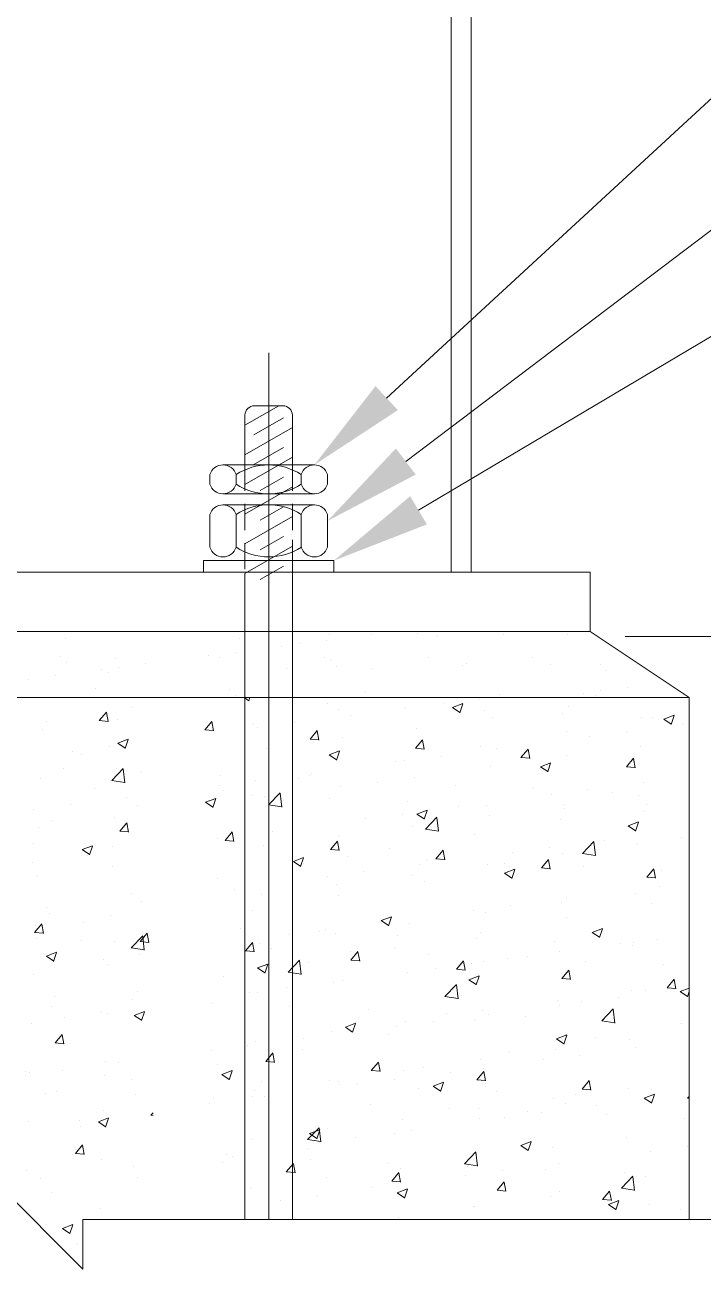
# Model space of a CAD drawing. Header units: millimetres. Extents: x -804366 to 4527364891, y -628569 to 3808979188.
# Drawn here: x -11897.1 to -11732, y 35338.1 to 35641.2 of the extents above; entities that cross this region are included whole.
import ezdxf

# ---------------------------------------------------------------- set-up
doc = ezdxf.new("R2010")
doc.units = ezdxf.units.MM
doc.header["$MEASUREMENT"] = 0
for name, pattern in [('CENTER', [5.08, 3.175, -0.635, 0.635, -0.635]), ('CONTIN', [0, 0, 0]), ('HIDDEN', [9.525, 6.35, -3.175])]:
    doc.linetypes.add(name, pattern=pattern)
doc.layers.get('0').update_dxf_attribs({"linetype": 'CONTIN'})
doc.layers.add('DIM', color=8, linetype='CONTINUOUS')
for name, color, linetype, lineweight in [('H.TEXT', 1, 'CONTINUOUS', 13), ('MAIN', 7, 'CONTINUOUS', 13), ('WORK', 30, 'CENTER', 13)]:
    doc.layers.add(name, color=color, linetype=linetype, lineweight=lineweight)

msp = doc.modelspace()

# ---------------------------------------------------------------- linework, layer by layer
at = {"color": 4, "lineweight": 13}
for p, q in [((-11843.56, 35543.69), (-11835.35, 35548.43)), ((-11843.56, 35536.46), (-11832, 35543.14)), ((-11841.4, 35541.33), (-11834.17, 35545.5)), ((-11841.4, 35534.1), (-11834.17, 35538.27)), ((-11843.56, 35529.24), (-11832, 35535.91)), ((-11839.86, 35527.76), (-11834.17, 35531.05)), ((-11843.56, 35522.01), (-11832, 35528.69)), ((-11843.56, 35514.78), (-11832, 35521.46)), ((-11839.86, 35520.54), (-11834.17, 35523.82)), ((-11839.86, 35513.31), (-11834.17, 35516.6)), ((-11843.56, 35507.56), (-11832, 35514.23)), ((-11839.86, 35506.08), (-11834.17, 35509.37))]:
    msp.add_line(p, q, dxfattribs=at)
at = {"lineweight": 13}
for p, q in [((-11843.56, 35546.12), (-11843.56, 35534.02)), ((-11832, 35546.12), (-11832, 35534.02)), ((-11832, 35515.77), (-11832, 35504.5)), ((-11832, 35515.77), (-11832, 35504.5)), ((-11832, 35515.77), (-11832, 35504.5)), ((-11832, 35515.77), (-11832, 35504.5))]:
    msp.add_line(p, q, dxfattribs=at)
at = {"color": 7, "lineweight": 13}
for p, q in [((-11841.25, 35548.43), (-11834.32, 35548.43)), ((-11829.84, 35531.65), (-11829.84, 35529.34)), ((-11848.91, 35526.97), (-11826.66, 35526.97)), ((-11848.91, 35524.29), (-11826.66, 35524.29)), ((-11821.89, 35510.71), (-11853.68, 35510.71)), ((-11853.68, 35510.71), (-11853.68, 35507.85)), ((-11848.91, 35510.71), (-11826.66, 35510.71)), ((-11821.89, 35510.71), (-11821.89, 35507.85)), ((-11821.89, 35507.85), (-11853.68, 35507.85)), ((-11843.56, 35507.56), (-11843.56, 35350.18)), ((-11832, 35507.56), (-11832, 35350.18))]:
    msp.add_line(p, q, dxfattribs=at)
at = {"color": 4, "linetype": 'HIDDEN', "lineweight": 13}
for p, q in [((-11843.56, 35534.02), (-11843.56, 35507.56)), ((-11832, 35534.02), (-11832, 35507.56))]:
    msp.add_line(p, q, dxfattribs=at)
at = {"lineweight": 9}
for p, q in [((-11759.52, 35493.4), (-12036.98, 35493.4)), ((-11735.43, 35477.34), (-11759.52, 35493.4)), ((-12061.06, 35477.34), (-11735.43, 35477.34)), ((-12061.06, 35477.34), (-11735.43, 35477.34)), ((-11735.43, 35477.34), (-11735.43, 35350.18))]:
    msp.add_line(p, q, dxfattribs=at)
at = {"color": 3, "linetype": 'Continuous', "lineweight": 9, "ltscale": 0.05}
for p, q in [((-11887.14, 35491.64), (-11887.14, 35491.64)), ((-11844.92, 35491.81), (-11844.92, 35491.81)), ((-11823.76, 35491.32), (-11823.76, 35491.32)), ((-11822.89, 35492.61), (-11822.89, 35492.61)), ((-11812.68, 35492.77), (-11812.68, 35492.77)), ((-11808.44, 35493.33), (-11808.44, 35493.33)), ((-11801.54, 35492.88), (-11801.54, 35492.88)), ((-11796.74, 35492.14), (-11796.74, 35492.14)), ((-11780.67, 35492.78), (-11780.67, 35492.78)), ((-11765.12, 35492.8), (-11765.12, 35492.8)), ((-11845.72, 35488.43), (-11845.72, 35488.43)), ((-11834.64, 35489.88), (-11834.64, 35489.88)), ((-11830.39, 35490.44), (-11830.39, 35490.44)), ((-11888.53, 35487.36), (-11888.53, 35487.36)), ((-11887.03, 35485.98), (-11887.03, 35485.98)), ((-11875.09, 35486.97), (-11875.09, 35486.97)), ((-11867.68, 35485.53), (-11867.68, 35485.53)), ((-11852.35, 35487.55), (-11852.35, 35487.55)), ((-11849.69, 35487.02), (-11849.69, 35487.02)), ((-11824.29, 35487.07), (-11824.29, 35487.07)), ((-11822.77, 35486.36), (-11822.77, 35486.36)), ((-11798.88, 35487.11), (-11798.88, 35487.11)), ((-11790.51, 35485.23), (-11790.51, 35485.23)), ((-11789.64, 35485.64), (-11789.64, 35485.64)), ((-11773.48, 35487.16), (-11773.48, 35487.16)), ((-11769.15, 35485.5), (-11769.15, 35485.5)), ((-11757, 35485.36), (-11757, 35485.36)), ((-11748.29, 35485.4), (-11748.29, 35485.4)), ((-11889.64, 35482.64), (-11889.64, 35482.64)), ((-11878.56, 35484.1), (-11878.56, 35484.1)), ((-11876.79, 35483.47), (-11876.79, 35483.47)), ((-11874.31, 35484.66), (-11874.31, 35484.66)), ((-11833.41, 35484.54), (-11833.41, 35484.54)), ((-11821.26, 35484.98), (-11821.26, 35484.98)), ((-11812.54, 35484.44), (-11812.54, 35484.44)), ((-11755.5, 35483.98), (-11755.5, 35483.98)), ((-11896.27, 35481.77), (-11896.27, 35481.77)), ((-11879.93, 35479.48), (-11879.93, 35479.48)), ((-11847.29, 35479.2), (-11847.29, 35479.2)), ((-11757, 35478.98), (-11757, 35478.98)), ((-11750.37, 35479.86), (-11750.37, 35479.86)), ((-11845.79, 35477.82), (-11845.79, 35477.82)), ((-11814.17, 35478.48), (-11814.17, 35478.48)), ((-11781.53, 35478.2), (-11781.53, 35478.2)), ((-11761.25, 35478.43), (-11761.25, 35478.43)), ((-11758.12, 35477.85), (-11758.12, 35477.85)), ((-11748.4, 35477.48), (-11748.4, 35477.48)), ((-11736.77, 35478.13), (-11736.77, 35478.13))]:
    msp.add_line(p, q, dxfattribs=at)
at = {"color": 7, "lineweight": 13}
msp.add_lwpolyline([(-11845.73, 35531.65, 0.745898), (-11852.09, 35531.65), (-11852.09, 35529.34, 0.745898), (-11845.73, 35529.34)], format="xyb", close=True, dxfattribs=at)
msp.add_lwpolyline([(-11848.91, 35534.02), (-11826.66, 35534.02)], dxfattribs=at)
for points in [[(-11845.73, 35531.65, -0.299213), (-11829.84, 35531.65, -0.745898), (-11823.48, 35531.65), (-11823.48, 35529.34, -0.745898), (-11829.84, 35529.34, -0.299213), (-11845.73, 35529.34)], [(-11829.84, 35521.92, -0.745898), (-11823.48, 35521.92), (-11823.48, 35513.97, -0.745898), (-11829.84, 35513.97), (-11829.84, 35521.92, 0.299213), (-11845.73, 35521.92, 0.745898), (-11852.09, 35521.92), (-11852.09, 35513.97, 0.745898), (-11845.73, 35513.97), (-11845.73, 35521.92)]]:
    msp.add_lwpolyline(points, format="xyb", dxfattribs=at)
at = {"lineweight": 13}
for centre, start, end in [((-11841.25, 35546.12), 90, 180), ((-11834.32, 35546.12), 0, 90)]:
    msp.add_arc(centre, 2.31, start, end, dxfattribs=at)
at = {"color": 7, "lineweight": 13}
msp.add_arc((-11837.78, 35526.07), 14.47, 236.6843, 303.3157, dxfattribs=at)
at = {"layer": 'DIM', "color": 251, "lineweight": 5}
for p, q in [((-11809.06, 35550.28), (-11713.63, 35638.43)), ((-11804.39, 35534.84), (-11714.14, 35603.32)), ((-11801.3, 35522.96), (-11719.09, 35571.87)), ((-11750.99, 35492.26), (-11708.95, 35492.26))]:
    msp.add_line(p, q, dxfattribs=at)
for points in [[(-11806.35, 35547.35), (-11826.66, 35534.02), (-11811.77, 35553.21)], [(-11801.98, 35531.66), (-11823.48, 35520.36), (-11806.81, 35538.02)], [(-11799.26, 35519.53), (-11821.89, 35510.71), (-11803.34, 35526.39)]]:
    msp.add_solid(points, dxfattribs=at)
at = {"layer": 'H.TEXT', "color": 9, "lineweight": 9}
for p, q in [((-11883.02, 35338.13), (-11907.1, 35362.22)), ((-11719.13, 35350.18), (-11883.02, 35350.18)), ((-11883.02, 35350.18), (-11883.02, 35338.13))]:
    msp.add_line(p, q, dxfattribs=at)
at = {"layer": 'MAIN', "color": 4, "lineweight": 9}
msp.add_line((-11793.33, 35767.17), (-11793.33, 35507.85), dxfattribs=at)
at = {"layer": 'MAIN', "lineweight": 9}
for p, q in [((-11788.51, 35507.85), (-11788.51, 35767.17)), ((-11759.52, 35507.85), (-12036.98, 35507.85)), ((-11759.52, 35493.4), (-11759.52, 35507.85)), ((-12036.98, 35493.4), (-11759.52, 35493.4))]:
    msp.add_line(p, q, dxfattribs=at)
at = {"layer": 'MAIN', "color": 6, "lineweight": 9}
for p, q in [((-11843.77, 35477.34), (-11842.65, 35476.59)), ((-11842.65, 35476.52), (-11842.37, 35477.34)), ((-11842.65, 35476.63), (-11842.65, 35476.63)), ((-11837.82, 35476.96), (-11837.82, 35476.96)), ((-11795.31, 35476.02), (-11795.31, 35476.02)), ((-11786.36, 35477.2), (-11786.36, 35477.2)), ((-11879.02, 35471.73), (-11877.3, 35473.79)), ((-11876.89, 35471.48), (-11877.3, 35473.72)), ((-11870.99, 35475.04), (-11870.99, 35475.04)), ((-11823.54, 35475.83), (-11823.54, 35475.83)), ((-11820.68, 35474.35), (-11820.68, 35474.35)), ((-11817.91, 35473.04), (-11817.91, 35473.04)), ((-11804.44, 35475.02), (-11804.44, 35475.02)), ((-11793, 35474.92), (-11790.49, 35475.88)), ((-11793, 35474.92), (-11791.22, 35473.72)), ((-11791.22, 35473.65), (-11790.5, 35475.82)), ((-11785.34, 35474.21), (-11785.34, 35474.21)), ((-11766.24, 35473.41), (-11766.24, 35473.41)), ((-11764.85, 35475.06), (-11764.85, 35475.06)), ((-11741.57, 35472.05), (-11739.07, 35473.02)), ((-11739.8, 35470.79), (-11739.07, 35472.95)), ((-11891.86, 35471.46), (-11891.86, 35471.46)), ((-11879.02, 35471.73), (-11876.88, 35471.55)), ((-11874.48, 35471.98), (-11874.48, 35471.98)), ((-11853.36, 35469.49), (-11851.63, 35471.54)), ((-11851.22, 35469.24), (-11851.64, 35471.48)), ((-11841.55, 35470.77), (-11841.55, 35470.77)), ((-11840.42, 35470.08), (-11840.42, 35470.08)), ((-11831.47, 35471.26), (-11831.47, 35471.26)), ((-11801.81, 35469.86), (-11801.81, 35469.86)), ((-11783.22, 35472.54), (-11783.22, 35472.54)), ((-11747.14, 35472.6), (-11747.14, 35472.6)), ((-11744.41, 35472.57), (-11744.41, 35472.57)), ((-11741.57, 35472.05), (-11739.79, 35470.85)), ((-11737.11, 35470.81), (-11737.11, 35470.81)), ((-11892.85, 35469.46), (-11892.85, 35469.46)), ((-11874.49, 35466.24), (-11871.99, 35467.21)), ((-11872.72, 35464.98), (-11871.99, 35467.14)), ((-11853.36, 35469.49), (-11851.22, 35469.3)), ((-11827.69, 35467.24), (-11825.97, 35469.3)), ((-11827.69, 35467.24), (-11825.55, 35467.06)), ((-11825.56, 35466.99), (-11825.97, 35469.23)), ((-11819.88, 35467.56), (-11819.88, 35467.56)), ((-11802.02, 35465), (-11800.3, 35467.05)), ((-11799.89, 35464.74), (-11800.3, 35466.99)), ((-11765.28, 35468.99), (-11765.28, 35468.99)), ((-11759.62, 35467.84), (-11759.62, 35467.84)), ((-11750.66, 35469.02), (-11750.66, 35469.02)), ((-11885.53, 35464.14), (-11885.53, 35464.14)), ((-11876.58, 35465.32), (-11876.58, 35465.32)), ((-11874.49, 35466.24), (-11872.71, 35465.04)), ((-11838.26, 35465.04), (-11838.26, 35465.04)), ((-11823.07, 35463.38), (-11820.56, 35464.34)), ((-11821.29, 35462.11), (-11820.56, 35464.28)), ((-11802.02, 35465), (-11799.89, 35464.81)), ((-11786.14, 35465.41), (-11786.14, 35465.41)), ((-11782.22, 35464.87), (-11782.22, 35464.87)), ((-11776.36, 35462.75), (-11774.63, 35464.81)), ((-11774.22, 35462.5), (-11774.64, 35464.74)), ((-11747.21, 35465.44), (-11747.21, 35465.44)), ((-11883.28, 35463.6), (-11883.28, 35463.6)), ((-11823.07, 35463.38), (-11821.29, 35462.18)), ((-11807.01, 35461.83), (-11807.01, 35461.83)), ((-11804.73, 35461.91), (-11804.73, 35461.91)), ((-11795.77, 35463.08), (-11795.77, 35463.08)), ((-11776.36, 35462.75), (-11774.22, 35462.56)), ((-11771.64, 35460.51), (-11769.13, 35461.47)), ((-11769.86, 35459.25), (-11769.14, 35461.41)), ((-11765.28, 35463.15), (-11765.28, 35463.15)), ((-11750.69, 35460.51), (-11748.97, 35462.56)), ((-11748.56, 35460.25), (-11748.97, 35462.5)), ((-11887.82, 35459.96), (-11887.82, 35459.96)), ((-11875.98, 35457.16), (-11873.19, 35460.07)), ((-11874.92, 35460.07), (-11874.92, 35460.07)), ((-11872.8, 35456.61), (-11873.2, 35460.01)), ((-11868.72, 35459.16), (-11868.72, 35459.16)), ((-11849.62, 35458.35), (-11849.62, 35458.35)), ((-11827.88, 35458.25), (-11827.88, 35458.25)), ((-11827.33, 35458.93), (-11827.33, 35458.93)), ((-11802.24, 35457.94), (-11802.24, 35457.94)), ((-11783.66, 35460.63), (-11783.66, 35460.63)), ((-11771.64, 35460.51), (-11769.86, 35459.31)), ((-11750.69, 35460.51), (-11748.55, 35460.32)), ((-11893.29, 35457.55), (-11893.29, 35457.55)), ((-11880.27, 35455.16), (-11880.27, 35455.16)), ((-11875.98, 35457.16), (-11872.8, 35456.67)), ((-11849.84, 35455.97), (-11849.84, 35455.97)), ((-11840.88, 35457.15), (-11840.88, 35457.15)), ((-11830.51, 35457.54), (-11830.51, 35457.54)), ((-11820.32, 35455.65), (-11820.32, 35455.65)), ((-11811.41, 35456.73), (-11811.41, 35456.73)), ((-11792.31, 35455.93), (-11792.31, 35455.93)), ((-11773.21, 35455.12), (-11773.21, 35455.12)), ((-11760.07, 35454.91), (-11760.07, 35454.91)), ((-11746.52, 35456.69), (-11746.52, 35456.69)), ((-11872.44, 35452.99), (-11872.44, 35452.99)), ((-11853.13, 35451.84), (-11850.63, 35452.8)), ((-11853.13, 35451.84), (-11851.35, 35450.64)), ((-11851.36, 35450.57), (-11850.63, 35452.73)), ((-11848.75, 35454.66), (-11848.75, 35454.66)), ((-11842.07, 35453.54), (-11842.07, 35453.54)), ((-11838.69, 35453.13), (-11838.69, 35453.13)), ((-11837.79, 35451.24), (-11835, 35454.14)), ((-11834.61, 35450.69), (-11835.01, 35454.09)), ((-11822.97, 35452.74), (-11822.97, 35452.74)), ((-11803.87, 35451.93), (-11803.87, 35451.93)), ((-11769.03, 35453.73), (-11769.03, 35453.73)), ((-11754.1, 35454.31), (-11754.1, 35454.31)), ((-11747.65, 35453.52), (-11747.65, 35453.52)), ((-11894.95, 35450.03), (-11894.95, 35450.03)), ((-11885.99, 35451.21), (-11885.99, 35451.21)), ((-11869.62, 35451.08), (-11869.62, 35451.08)), ((-11837.79, 35451.24), (-11834.61, 35450.74)), ((-11805.18, 35448.97), (-11805.18, 35448.97)), ((-11801.71, 35448.97), (-11799.2, 35449.93)), ((-11801.71, 35448.97), (-11799.93, 35447.77)), ((-11799.93, 35447.71), (-11799.2, 35449.87)), ((-11791.63, 35450.76), (-11791.63, 35450.76)), ((-11784.76, 35451.12), (-11784.76, 35451.12)), ((-11784.09, 35448.71), (-11784.09, 35448.71)), ((-11765.72, 35451.23), (-11765.72, 35451.23)), ((-11765.66, 35450.31), (-11765.66, 35450.31)), ((-11746.56, 35449.51), (-11746.56, 35449.51)), ((-11745.88, 35451.22), (-11745.88, 35451.22)), ((-11893.72, 35445.64), (-11893.72, 35445.64)), ((-11890.49, 35447.5), (-11890.49, 35447.5)), ((-11875.35, 35448.16), (-11875.35, 35448.16)), ((-11874.06, 35444.82), (-11872.33, 35446.87)), ((-11871.92, 35444.56), (-11872.34, 35446.81)), ((-11814.14, 35447.79), (-11814.14, 35447.79)), ((-11802.68, 35446.03), (-11802.68, 35446.03)), ((-11799.6, 35445.32), (-11796.81, 35448.22)), ((-11796.42, 35444.77), (-11796.82, 35448.17)), ((-11766.75, 35447.64), (-11766.75, 35447.64)), ((-11750.28, 35446.11), (-11747.78, 35447.07)), ((-11750.28, 35446.11), (-11748.5, 35444.91)), ((-11748.5, 35444.84), (-11747.78, 35447)), ((-11874.06, 35444.82), (-11871.92, 35444.63)), ((-11850.29, 35443.03), (-11850.29, 35443.03)), ((-11848.39, 35442.57), (-11846.67, 35444.63)), ((-11848.39, 35442.57), (-11846.25, 35442.38)), ((-11846.26, 35442.32), (-11846.67, 35444.56)), ((-11836.74, 35444.82), (-11836.74, 35444.82)), ((-11820.75, 35443.74), (-11820.75, 35443.74)), ((-11799.6, 35445.32), (-11796.42, 35444.82)), ((-11787.62, 35444.06), (-11787.62, 35444.06)), ((-11755.93, 35442.58), (-11755.93, 35442.58)), ((-11737.31, 35443.37), (-11737.31, 35443.37)), ((-11894.94, 35441.77), (-11894.94, 35441.77)), ((-11883.2, 35440.3), (-11880.69, 35441.26)), ((-11883.2, 35440.3), (-11881.42, 35439.1)), ((-11881.42, 35439.03), (-11880.7, 35441.19)), ((-11875.84, 35440.97), (-11875.84, 35440.97)), ((-11839.13, 35441.22), (-11839.13, 35441.22)), ((-11822.73, 35440.33), (-11821, 35442.38)), ((-11822.73, 35440.33), (-11820.59, 35440.14)), ((-11820.59, 35440.07), (-11821, 35442.32)), ((-11808.49, 35440.48), (-11808.49, 35440.48)), ((-11797.06, 35438.08), (-11795.33, 35440.14)), ((-11794.92, 35437.83), (-11795.34, 35440.07)), ((-11778.45, 35439.62), (-11778.45, 35439.62)), ((-11769.49, 35440.8), (-11769.49, 35440.8)), ((-11761.41, 35439.39), (-11758.62, 35442.3)), ((-11758.23, 35438.85), (-11758.63, 35442.24)), ((-11758.18, 35439.78), (-11758.18, 35439.78)), ((-11748.08, 35441.61), (-11748.08, 35441.61)), ((-11895.4, 35437.09), (-11895.4, 35437.09)), ((-11881.85, 35438.88), (-11881.85, 35438.88)), ((-11837.63, 35439.35), (-11837.63, 35439.35)), ((-11831.77, 35437.43), (-11829.27, 35438.39)), ((-11831.77, 35437.43), (-11829.99, 35436.23)), ((-11830, 35436.16), (-11829.27, 35438.33)), ((-11829.36, 35436.9), (-11829.36, 35436.9)), ((-11818.53, 35438.55), (-11818.53, 35438.55)), ((-11801.04, 35436.64), (-11801.04, 35436.64)), ((-11799.43, 35437.74), (-11799.43, 35437.74)), ((-11797.06, 35438.08), (-11794.92, 35437.89)), ((-11784.53, 35436.8), (-11784.53, 35436.8)), ((-11780.33, 35436.93), (-11780.33, 35436.93)), ((-11771.39, 35435.84), (-11769.67, 35437.89)), ((-11769.26, 35435.58), (-11769.67, 35437.83)), ((-11766.16, 35439.32), (-11766.16, 35439.32)), ((-11761.41, 35439.39), (-11758.23, 35438.9)), ((-11894.16, 35433.73), (-11894.16, 35433.73)), ((-11875.79, 35436.25), (-11875.79, 35436.25)), ((-11823.55, 35433.68), (-11823.55, 35433.68)), ((-11814.6, 35434.86), (-11814.6, 35434.86)), ((-11803.11, 35434.12), (-11803.11, 35434.12)), ((-11780.35, 35434.56), (-11777.84, 35435.53)), ((-11780.35, 35434.56), (-11778.57, 35433.36)), ((-11779.05, 35436.2), (-11779.05, 35436.2)), ((-11778.57, 35433.3), (-11777.84, 35435.46)), ((-11771.39, 35435.84), (-11769.25, 35435.65)), ((-11761.22, 35436.12), (-11761.22, 35436.12)), ((-11745.73, 35433.59), (-11744, 35435.65)), ((-11745.73, 35433.59), (-11743.59, 35433.4)), ((-11743.59, 35433.34), (-11744.01, 35435.58)), ((-11742.12, 35435.32), (-11742.12, 35435.32)), ((-11850.23, 35433.31), (-11850.23, 35433.31)), ((-11846.15, 35430.7), (-11846.15, 35430.7)), ((-11821.19, 35431.83), (-11821.19, 35431.83)), ((-11799.92, 35432.62), (-11799.92, 35432.62)), ((-11742.75, 35431.44), (-11742.75, 35431.44)), ((-11871.1, 35429.73), (-11871.1, 35429.73)), ((-11868.66, 35427.74), (-11868.66, 35427.74)), ((-11839.56, 35429.31), (-11839.56, 35429.31)), ((-11820.78, 35429.04), (-11820.78, 35429.04)), ((-11765.35, 35428.47), (-11765.35, 35428.47)), ((-11748.52, 35429.7), (-11748.52, 35429.7)), ((-11891.96, 35426.15), (-11891.96, 35426.15)), ((-11891.26, 35424.76), (-11891.26, 35424.76)), ((-11841.65, 35425.46), (-11841.65, 35425.46)), ((-11787.86, 35425.5), (-11787.86, 35425.5)), ((-11784.96, 35424.89), (-11784.96, 35424.89)), ((-11778.9, 35426.68), (-11778.9, 35426.68)), ((-11766.59, 35427.41), (-11766.59, 35427.41)), ((-11744.51, 35427.26), (-11744.51, 35427.26)), ((-11894.76, 35420.15), (-11893.03, 35422.2)), ((-11894.59, 35421.82), (-11894.59, 35421.82)), ((-11892.62, 35419.89), (-11893.04, 35422.14)), ((-11882.8, 35422.68), (-11882.8, 35422.68)), ((-11876.22, 35424.33), (-11876.22, 35424.33)), ((-11810.46, 35422.53), (-11810.46, 35422.53)), ((-11810.41, 35423.02), (-11807.91, 35423.98)), ((-11810.41, 35423.02), (-11808.63, 35421.82)), ((-11808.64, 35421.76), (-11807.91, 35423.92)), ((-11803.55, 35422.21), (-11803.55, 35422.21)), ((-11765.38, 35423.68), (-11765.38, 35423.68)), ((-11894.76, 35420.15), (-11892.62, 35419.96)), ((-11894.36, 35418.68), (-11894.36, 35418.68)), ((-11871.24, 35416.38), (-11868.45, 35419.29)), ((-11869.09, 35417.9), (-11867.37, 35419.96)), ((-11868.06, 35415.83), (-11868.45, 35419.23)), ((-11866.96, 35417.65), (-11867.37, 35419.89)), ((-11844.6, 35421.07), (-11844.6, 35421.07)), ((-11832.97, 35419.56), (-11832.97, 35419.56)), ((-11825.5, 35420.26), (-11825.5, 35420.26)), ((-11824.01, 35420.74), (-11824.01, 35420.74)), ((-11821.62, 35419.92), (-11821.62, 35419.92)), ((-11806.4, 35419.45), (-11806.4, 35419.45)), ((-11787.29, 35418.65), (-11787.29, 35418.65)), ((-11786.25, 35420.1), (-11786.25, 35420.1)), ((-11758.99, 35420.16), (-11756.48, 35421.12)), ((-11758.99, 35420.16), (-11757.21, 35418.96)), ((-11757.21, 35418.89), (-11756.49, 35421.05)), ((-11743.2, 35418.51), (-11743.2, 35418.51)), ((-11891.9, 35414.35), (-11889.4, 35415.31)), ((-11883.39, 35418.29), (-11883.39, 35418.29)), ((-11875.26, 35417.88), (-11875.26, 35417.88)), ((-11871.24, 35416.38), (-11868.05, 35415.89)), ((-11869.09, 35417.9), (-11866.95, 35417.71)), ((-11843.43, 35415.66), (-11841.7, 35417.71)), ((-11843.43, 35415.66), (-11841.29, 35415.47)), ((-11841.29, 35415.4), (-11841.71, 35417.65)), ((-11840, 35417.4), (-11840, 35417.4)), ((-11837.06, 35416.26), (-11837.06, 35416.26)), ((-11817.95, 35415.45), (-11817.95, 35415.45)), ((-11817.76, 35413.41), (-11816.04, 35415.47)), ((-11815.63, 35413.16), (-11816.04, 35415.4)), ((-11807.12, 35416.52), (-11807.12, 35416.52)), ((-11768.19, 35417.84), (-11768.19, 35417.84)), ((-11767.03, 35415.5), (-11767.03, 35415.5)), ((-11752.16, 35417.33), (-11752.16, 35417.33)), ((-11749.09, 35417.03), (-11749.09, 35417.03)), ((-11748.95, 35417.79), (-11748.95, 35417.79)), ((-11891.9, 35414.35), (-11890.12, 35413.15)), ((-11890.13, 35413.08), (-11889.4, 35415.24)), ((-11878.08, 35413.63), (-11878.08, 35413.63)), ((-11876.66, 35412.42), (-11876.66, 35412.42)), ((-11869.12, 35414.81), (-11869.12, 35414.81)), ((-11840.48, 35411.48), (-11837.97, 35412.44)), ((-11838.7, 35410.22), (-11837.98, 35412.38)), ((-11833.05, 35410.46), (-11830.26, 35413.36)), ((-11829.87, 35409.91), (-11830.26, 35413.31)), ((-11827.99, 35412.93), (-11827.99, 35412.93)), ((-11817.76, 35413.41), (-11815.62, 35413.22)), ((-11798.85, 35414.65), (-11798.85, 35414.65)), ((-11792.09, 35411.16), (-11790.37, 35413.22)), ((-11789.96, 35410.91), (-11790.37, 35413.16)), ((-11788.31, 35412.57), (-11788.31, 35412.57)), ((-11785.4, 35412.98), (-11785.4, 35412.98)), ((-11779.75, 35413.84), (-11779.75, 35413.84)), ((-11774.76, 35414.35), (-11774.76, 35414.35)), ((-11760.65, 35413.03), (-11760.65, 35413.03)), ((-11895.03, 35409.9), (-11895.03, 35409.9)), ((-11848.86, 35409.35), (-11848.86, 35409.35)), ((-11840.48, 35411.48), (-11838.7, 35410.28)), ((-11833.05, 35410.46), (-11829.86, 35409.96)), ((-11803.98, 35410.29), (-11803.98, 35410.29)), ((-11797.27, 35411.39), (-11797.27, 35411.39)), ((-11792.09, 35411.16), (-11789.96, 35410.98)), ((-11789.05, 35408.62), (-11786.55, 35409.58)), ((-11787.28, 35407.35), (-11786.55, 35409.51)), ((-11766.43, 35408.92), (-11764.7, 35410.97)), ((-11764.29, 35408.67), (-11764.71, 35410.91)), ((-11741.55, 35412.23), (-11741.55, 35412.23)), ((-11833.42, 35406.63), (-11833.42, 35406.63)), ((-11822.06, 35408), (-11822.06, 35408)), ((-11819.87, 35408.42), (-11819.87, 35408.42)), ((-11794.86, 35404.53), (-11792.07, 35407.44)), ((-11791.68, 35403.99), (-11792.07, 35407.39)), ((-11789.05, 35408.62), (-11787.27, 35407.42)), ((-11766.43, 35408.92), (-11764.29, 35408.73)), ((-11740.76, 35406.67), (-11739.04, 35408.73)), ((-11740.76, 35406.67), (-11738.62, 35406.49)), ((-11738.63, 35406.42), (-11739.04, 35408.66)), ((-11737.63, 35405.75), (-11735.43, 35406.59)), ((-11889.92, 35404.49), (-11889.92, 35404.49)), ((-11870.82, 35403.69), (-11870.82, 35403.69)), ((-11869.72, 35405.77), (-11869.72, 35405.77)), ((-11842.38, 35405.45), (-11842.38, 35405.45)), ((-11840.43, 35405.48), (-11840.43, 35405.48)), ((-11794.86, 35404.53), (-11791.67, 35404.04)), ((-11767.46, 35403.58), (-11767.46, 35403.58)), ((-11761.58, 35403.22), (-11761.58, 35403.22)), ((-11752.62, 35404.39), (-11752.62, 35404.39)), ((-11749.39, 35405.88), (-11749.39, 35405.88)), ((-11745.99, 35405.91), (-11745.99, 35405.91)), ((-11739.07, 35406.18), (-11739.07, 35406.18)), ((-11737.63, 35405.75), (-11735.85, 35404.55)), ((-11735.85, 35404.48), (-11735.43, 35405.73)), ((-11890.59, 35402.19), (-11890.59, 35402.19)), ((-11878.53, 35400.69), (-11878.53, 35400.69)), ((-11877.09, 35400.51), (-11877.09, 35400.51)), ((-11870.55, 35399.94), (-11868.04, 35400.9)), ((-11868.77, 35398.67), (-11868.04, 35400.84)), ((-11851.72, 35402.88), (-11851.72, 35402.88)), ((-11832.62, 35402.07), (-11832.62, 35402.07)), ((-11813.52, 35401.26), (-11813.52, 35401.26)), ((-11794.41, 35400.46), (-11794.41, 35400.46)), ((-11785.83, 35401.07), (-11785.83, 35401.07)), ((-11784.18, 35400.24), (-11784.18, 35400.24)), ((-11766.86, 35402.33), (-11766.86, 35402.33)), ((-11756.67, 35398.61), (-11753.88, 35401.52)), ((-11753.49, 35398.07), (-11753.88, 35401.46)), ((-11895.46, 35397.99), (-11895.46, 35397.99)), ((-11887.49, 35399.51), (-11887.49, 35399.51)), ((-11870.55, 35399.94), (-11868.77, 35398.74)), ((-11819.12, 35397.07), (-11816.61, 35398.04)), ((-11817.34, 35395.81), (-11816.62, 35397.97)), ((-11806.69, 35397.28), (-11806.69, 35397.28)), ((-11804.42, 35398.38), (-11804.42, 35398.38)), ((-11797.73, 35398.46), (-11797.73, 35398.46)), ((-11787.73, 35398.75), (-11787.73, 35398.75)), ((-11775.31, 35399.65), (-11775.31, 35399.65)), ((-11756.67, 35398.61), (-11753.48, 35398.12)), ((-11756.21, 35398.84), (-11756.21, 35398.84)), ((-11737.42, 35398.05), (-11737.42, 35398.05)), ((-11737.11, 35398.04), (-11737.11, 35398.04)), ((-11889.79, 35393.23), (-11888.07, 35395.29)), ((-11887.66, 35392.98), (-11888.07, 35395.22)), ((-11829.29, 35394.3), (-11829.29, 35394.3)), ((-11822.49, 35396.09), (-11822.49, 35396.09)), ((-11819.12, 35397.07), (-11817.34, 35395.87)), ((-11808.6, 35395.16), (-11808.6, 35395.16)), ((-11767.69, 35394.21), (-11765.19, 35395.17)), ((-11767.69, 35394.21), (-11765.91, 35393.01)), ((-11765.92, 35392.94), (-11765.19, 35395.11)), ((-11758.28, 35394.47), (-11758.28, 35394.47)), ((-11889.79, 35393.23), (-11887.66, 35393.04)), ((-11851.8, 35391.34), (-11851.8, 35391.34)), ((-11842.84, 35392.52), (-11842.84, 35392.52)), ((-11840.87, 35393.57), (-11840.87, 35393.57)), ((-11829.46, 35391.58), (-11829.46, 35391.58)), ((-11767.9, 35391.67), (-11767.9, 35391.67)), ((-11749.82, 35393.96), (-11749.82, 35393.96)), ((-11748.48, 35392.07), (-11748.48, 35392.07)), ((-11877.53, 35388.6), (-11877.53, 35388.6)), ((-11874.39, 35388.36), (-11874.39, 35388.36)), ((-11838.46, 35388.74), (-11836.74, 35390.8)), ((-11838.46, 35388.74), (-11836.32, 35388.55)), ((-11836.33, 35388.49), (-11836.74, 35390.73)), ((-11812.8, 35386.49), (-11811.07, 35388.55)), ((-11810.66, 35386.24), (-11811.07, 35388.48)), ((-11786.27, 35389.15), (-11786.27, 35389.15)), ((-11779.15, 35390.89), (-11779.15, 35390.89)), ((-11770.99, 35389.1), (-11770.99, 35389.1)), ((-11762.03, 35390.28), (-11762.03, 35390.28)), ((-11896.91, 35385.4), (-11896.91, 35385.4)), ((-11896.89, 35386.21), (-11896.89, 35386.21)), ((-11895.9, 35386.08), (-11895.9, 35386.08)), ((-11887.95, 35386.58), (-11887.95, 35386.58)), ((-11877.79, 35385.4), (-11877.79, 35385.4)), ((-11850.33, 35388), (-11850.33, 35388)), ((-11849.19, 35385.53), (-11846.68, 35386.5)), ((-11849.19, 35385.53), (-11847.41, 35384.33)), ((-11847.41, 35384.27), (-11846.68, 35386.43)), ((-11812.8, 35386.49), (-11810.66, 35386.31)), ((-11804.85, 35386.47), (-11804.85, 35386.47)), ((-11800.02, 35387.31), (-11800.02, 35387.31)), ((-11793.59, 35386.13), (-11793.59, 35386.13)), ((-11787.13, 35384.25), (-11785.4, 35386.3)), ((-11784.99, 35384), (-11785.41, 35386.24)), ((-11871.2, 35384.42), (-11871.2, 35384.42)), ((-11839.59, 35383.79), (-11839.59, 35383.79)), ((-11822.93, 35384.18), (-11822.93, 35384.18)), ((-11820.89, 35383.73), (-11820.89, 35383.73)), ((-11820.48, 35382.98), (-11820.48, 35382.98)), ((-11816.1, 35383.16), (-11816.1, 35383.16)), ((-11807.14, 35384.34), (-11807.14, 35384.34)), ((-11801.38, 35382.17), (-11801.38, 35382.17)), ((-11797.76, 35382.67), (-11795.25, 35383.63)), ((-11797.76, 35382.67), (-11795.98, 35381.47)), ((-11795.98, 35381.4), (-11795.26, 35383.56)), ((-11787.13, 35384.25), (-11784.99, 35384.06)), ((-11761.46, 35382), (-11759.74, 35384.06)), ((-11761.46, 35382), (-11759.32, 35381.82)), ((-11759.33, 35381.75), (-11759.74, 35383.99)), ((-11750.26, 35382.05), (-11750.26, 35382.05)), ((-11892.07, 35380.84), (-11892.07, 35380.84)), ((-11889.35, 35381.4), (-11889.35, 35381.4)), ((-11870.25, 35380.59), (-11870.25, 35380.59)), ((-11851.14, 35379.79), (-11851.14, 35379.79)), ((-11841.76, 35380.14), (-11841.76, 35380.14)), ((-11841.3, 35381.66), (-11841.3, 35381.66)), ((-11838.7, 35380.19), (-11838.7, 35380.19)), ((-11832.04, 35378.98), (-11832.04, 35378.98)), ((-11782.28, 35381.36), (-11782.28, 35381.36)), ((-11768.33, 35379.76), (-11768.33, 35379.76)), ((-11763.18, 35380.56), (-11763.18, 35380.56)), ((-11746.33, 35379.8), (-11743.83, 35380.76)), ((-11746.33, 35379.8), (-11744.55, 35378.6)), ((-11744.62, 35381.95), (-11744.62, 35381.95)), ((-11744.56, 35378.54), (-11743.83, 35380.7)), ((-11744.08, 35379.75), (-11744.08, 35379.75)), ((-11735.8, 35379.76), (-11735.43, 35380.19)), ((-11735.8, 35379.76), (-11735.43, 35379.73)), ((-11877.96, 35376.69), (-11877.96, 35376.69)), ((-11866.49, 35375.6), (-11865.93, 35376.18)), ((-11852.25, 35378.4), (-11852.25, 35378.4)), ((-11812.94, 35378.17), (-11812.94, 35378.17)), ((-11793.84, 35377.37), (-11793.84, 35377.37)), ((-11786.7, 35377.24), (-11786.7, 35377.24)), ((-11774.73, 35376.56), (-11774.73, 35376.56)), ((-11771.45, 35376.17), (-11771.45, 35376.17)), ((-11765.49, 35378.37), (-11765.49, 35378.37)), ((-11757.89, 35377.95), (-11757.89, 35377.95)), ((-11896.33, 35374.17), (-11896.33, 35374.17)), ((-11883.81, 35374.25), (-11883.81, 35374.25)), ((-11883.5, 35372.98), (-11883.5, 35372.98)), ((-11879.25, 35373.99), (-11876.75, 35374.95)), ((-11879.25, 35373.99), (-11877.47, 35372.79)), ((-11877.48, 35372.73), (-11876.75, 35374.89)), ((-11866.49, 35375.6), (-11865.93, 35375.51)), ((-11805.29, 35374.56), (-11805.29, 35374.56)), ((-11786.36, 35374.79), (-11786.36, 35374.79)), ((-11780.4, 35374.99), (-11780.4, 35374.99)), ((-11755.63, 35375.75), (-11755.63, 35375.75)), ((-11736.53, 35374.94), (-11736.53, 35374.94)), ((-11828.3, 35369.68), (-11825.52, 35372.58)), ((-11827.83, 35371.13), (-11825.32, 35372.09)), ((-11827.83, 35371.13), (-11826.05, 35369.93)), ((-11826.05, 35369.86), (-11825.32, 35372.02)), ((-11825.12, 35369.13), (-11825.52, 35372.53)), ((-11823.36, 35372.27), (-11823.36, 35372.27)), ((-11816.56, 35370.23), (-11816.56, 35370.23)), ((-11807.22, 35371.2), (-11807.22, 35371.2)), ((-11803, 35372.01), (-11803, 35372.01)), ((-11750.69, 35370.14), (-11750.69, 35370.14)), ((-11884.91, 35367.21), (-11884.91, 35367.21)), ((-11884.83, 35366.31), (-11883.1, 35368.37)), ((-11882.69, 35366.06), (-11883.11, 35368.3)), ((-11841.74, 35369.75), (-11841.74, 35369.75)), ((-11828.3, 35369.68), (-11825.12, 35369.18)), ((-11828.09, 35367.62), (-11828.09, 35367.62)), ((-11825.51, 35369.05), (-11825.51, 35369.05)), ((-11776.4, 35368.26), (-11773.9, 35369.22)), ((-11776.4, 35368.26), (-11774.62, 35367.06)), ((-11774.62, 35366.99), (-11773.9, 35369.16)), ((-11768.77, 35367.85), (-11768.77, 35367.85)), ((-11744.71, 35366.81), (-11744.71, 35366.81)), ((-11735.75, 35367.99), (-11735.75, 35367.99)), ((-11884.83, 35366.31), (-11882.69, 35366.13)), ((-11878.4, 35364.77), (-11878.4, 35364.77)), ((-11848.96, 35364.04), (-11848.96, 35364.04)), ((-11848.11, 35366.07), (-11848.11, 35366.07)), ((-11846.71, 35365.6), (-11846.71, 35365.6)), ((-11833.5, 35361.82), (-11831.77, 35363.88)), ((-11831.36, 35361.57), (-11831.78, 35363.81)), ((-11827.6, 35364.79), (-11827.6, 35364.79)), ((-11808.5, 35363.98), (-11808.5, 35363.98)), ((-11790.11, 35363.75), (-11787.33, 35366.66)), ((-11786.93, 35363.21), (-11787.33, 35366.61)), ((-11787.14, 35365.33), (-11787.14, 35365.33)), ((-11767.31, 35363.84), (-11767.31, 35363.84)), ((-11896.77, 35362.25), (-11896.77, 35362.25)), ((-11870.62, 35363.11), (-11870.62, 35363.11)), ((-11833.5, 35361.82), (-11831.36, 35361.64)), ((-11807.83, 35359.58), (-11806.11, 35361.63)), ((-11805.7, 35359.33), (-11806.11, 35361.57)), ((-11805.72, 35362.65), (-11805.72, 35362.65)), ((-11790.11, 35363.75), (-11786.93, 35363.26)), ((-11789.82, 35360.88), (-11789.82, 35360.88)), ((-11789.4, 35363.18), (-11789.4, 35363.18)), ((-11780.86, 35362.05), (-11780.86, 35362.05)), ((-11770.3, 35362.37), (-11770.3, 35362.37)), ((-11751.19, 35361.56), (-11751.19, 35361.56)), ((-11893.22, 35360.14), (-11893.22, 35360.14)), ((-11869.83, 35360.46), (-11869.83, 35360.46)), ((-11842.17, 35357.84), (-11842.17, 35357.84)), ((-11823.8, 35360.35), (-11823.8, 35360.35)), ((-11812.42, 35357.9), (-11812.42, 35357.9)), ((-11807.83, 35359.58), (-11805.69, 35359.39)), ((-11782.16, 35357.33), (-11780.44, 35359.39)), ((-11780.03, 35357.08), (-11780.44, 35359.32)), ((-11751.92, 35357.83), (-11749.14, 35360.74)), ((-11751.92, 35357.83), (-11748.74, 35357.34)), ((-11751.13, 35358.23), (-11751.13, 35358.23)), ((-11748.74, 35357.28), (-11749.14, 35360.68)), ((-11746.1, 35360.6), (-11746.1, 35360.6)), ((-11890.7, 35356.87), (-11890.7, 35356.87)), ((-11834.93, 35354.94), (-11834.93, 35354.94)), ((-11825.97, 35356.12), (-11825.97, 35356.12)), ((-11806.47, 35356.72), (-11803.96, 35357.68)), ((-11806.47, 35356.72), (-11804.69, 35355.52)), ((-11804.69, 35355.45), (-11803.97, 35357.62)), ((-11782.16, 35357.33), (-11780.03, 35357.15)), ((-11769.2, 35355.94), (-11769.2, 35355.94)), ((-11766.96, 35357.02), (-11766.96, 35357.02)), ((-11756.5, 35355.09), (-11754.77, 35357.14)), ((-11756.5, 35355.09), (-11754.36, 35354.9)), ((-11755.04, 35353.85), (-11752.54, 35354.81)), ((-11754.36, 35354.83), (-11754.78, 35357.08)), ((-11753.26, 35352.59), (-11752.54, 35354.75)), ((-11878.83, 35352.86), (-11878.83, 35352.86)), ((-11787.83, 35353.43), (-11787.83, 35353.43)), ((-11787.57, 35353.42), (-11787.57, 35353.42)), ((-11755.04, 35353.85), (-11753.26, 35352.65)), ((-11754.12, 35352.7), (-11754.12, 35352.7)), ((-11745.16, 35353.88), (-11745.16, 35353.88)), ((-11737.52, 35352.74), (-11737.52, 35352.74)), ((-11891.88, 35348.93), (-11891.88, 35348.93)), ((-11887.96, 35348.04), (-11885.45, 35349.01)), ((-11886.18, 35346.78), (-11885.46, 35348.94)), ((-11806.16, 35350.73), (-11806.16, 35350.73)), ((-11887.96, 35348.04), (-11886.18, 35346.84)), ((-11884.33, 35344.12), (-11884.33, 35344.12))]:
    msp.add_line(p, q, dxfattribs=at)
at = {"layer": 'WORK', "lineweight": 13, "ltscale": 1000}
msp.add_line((-11837.78, 35350.18), (-11837.78, 35561.28), dxfattribs=at)

doc.saveas('drawing.dxf')
